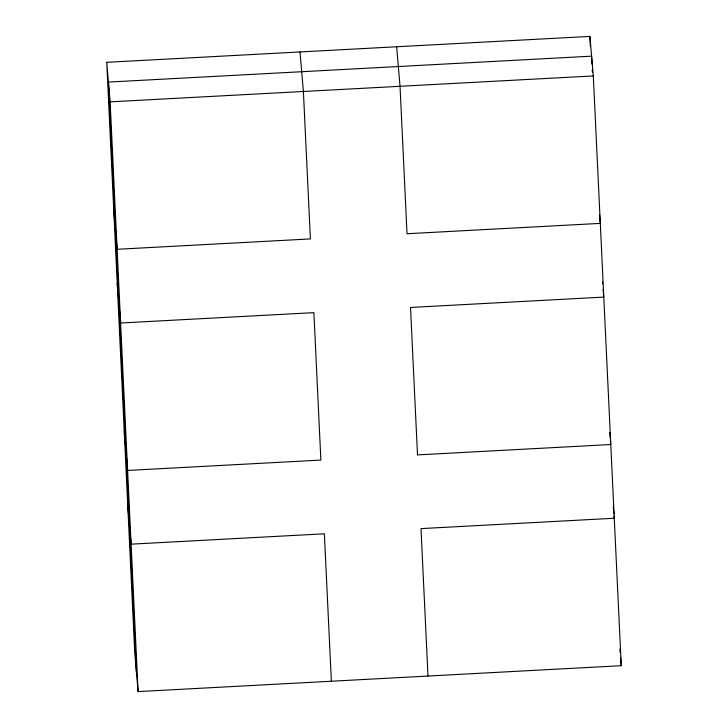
<?xml version="1.0" encoding="UTF-8"?>
<svg xmlns="http://www.w3.org/2000/svg" width="728" height="728" viewBox="0 0 728 728"><rect width="100%" height="100%" fill="white"/><g stroke="black" fill="none" stroke-linecap="round" stroke-linejoin="round"><path stroke-width="1.09" d="M106.743 62.317L589.908 36.4L593.302 75.94L621.257 665.683L138.093 691.6L134.698 652.06L106.743 62.317L110.128 101.847L138.093 691.6M110.128 101.847L593.302 75.94M599.535 214.587L600.291 223.378L407.025 233.743L400.036 86.304L396.642 46.765M602.466 281.718L602.657 283.911M603.121 289.407L603.785 297.097L410.519 307.462L417.508 454.9L610.774 444.526L610.401 440.14M609.736 432.45L610.21 437.938M613.331 507.27L613.895 513.859M614.077 516.052L614.268 518.245L421.002 528.61L427.991 676.048M619.846 649.212L620.129 652.506M620.602 658.003L621.257 665.683M300.009 51.952L303.394 91.482L310.392 238.921L117.117 249.285L113.732 209.755M117.226 283.474L120.621 323.005L313.886 312.64L320.875 460.078L127.609 470.443L124.215 430.903M127.709 504.622L131.104 544.162L324.37 533.797L331.358 681.235M591.982 64.11L591.6 56.165L108.436 82.082L136.4 671.835M592.246 69.779L592.355 72.045M589.908 36.4L590.39 46.61"/></g></svg>
